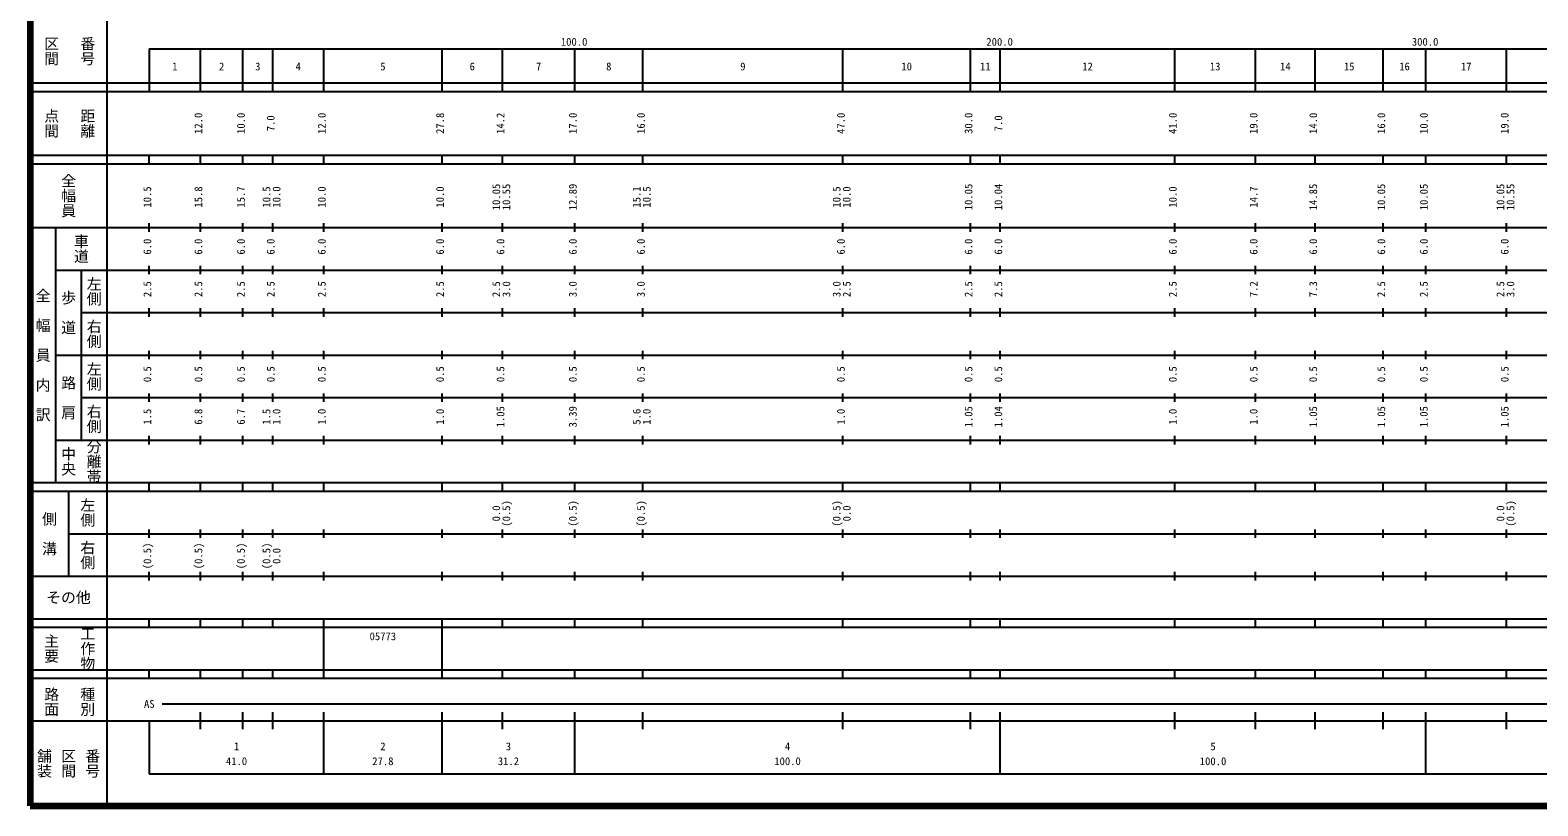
# Model space of a CAD drawing. Units: millimetres on the paper, enlarged 1000 times. Extents: x 40000 to 680000, y 20000 to 380000.
# Drawn here: x 40000 to 394336, y 20000 to 202409 of the extents above; entities that cross this region are included whole.
import ezdxf
from ezdxf.enums import TextEntityAlignment as Align

# ---------------------------------------------------------------- set-up
doc = ezdxf.new("R2010")
doc.units = ezdxf.units.MM
doc.header["$LTSCALE"] = 1000
doc.layers.add('M-TTL', color=2, linetype='Continuous', lineweight=140)
doc.layers.add('M-TTL-BAND', color=7, linetype='Continuous', lineweight=25)
doc.styles.add('@ＭＳ ゴシック', font='')
doc.styles.add('ＭＳ ゴシック', font='')
doc.styles.get('@ＭＳ ゴシック').set_extended_font_data('@MS Gothic')
doc.styles.get('ＭＳ ゴシック').set_extended_font_data('MS Gothic')

msp = doc.modelspace()

# ---------------------------------------------------------------- linework, layer by layer
at = {"layer": 'M-TTL'}
for p, q in [((40000, 380000), (40000, 20000)), ((40000, 20000), (680000, 20000))]:
    msp.add_line(p, q, dxfattribs=at)
at = {"layer": 'M-TTL-BAND'}
for p, q in [((58000, 370000), (58000, 20000)), ((68000, 198000), (579000, 198000)), ((68000, 198000), (68000, 188000)), ((80000, 188000), (80000, 198000)), ((90000, 188000), (90000, 198000)), ((97000, 188000), (97000, 198000)), ((109000, 188000), (109000, 198000)), ((136800, 188000), (136800, 198000)), ((151000, 188000), (151000, 198000)), ((168000, 188000), (168000, 198000)), ((184000, 188000), (184000, 198000)), ((231000, 188000), (231000, 198000)), ((261000, 188000), (261000, 198000)), ((268000, 188000), (268000, 198000)), ((309000, 188000), (309000, 198000)), ((328000, 188000), (328000, 198000)), ((342000, 188000), (342000, 198000)), ((358000, 188000), (358000, 198000)), ((368000, 188000), (368000, 198000)), ((387000, 188000), (387000, 198000)), ((40000, 190000), (579000, 190000)), ((40000, 188000), (579000, 188000)), ((40000, 173000), (579000, 173000)), ((40000, 171000), (579000, 171000)), ((68000, 171000), (68000, 173000)), ((80000, 171000), (80000, 173000)), ((90000, 171000), (90000, 173000)), ((97000, 171000), (97000, 173000)), ((109000, 171000), (109000, 173000)), ((136800, 171000), (136800, 173000)), ((151000, 171000), (151000, 173000)), ((168000, 171000), (168000, 173000)), ((184000, 171000), (184000, 173000)), ((231000, 171000), (231000, 173000)), ((261000, 171000), (261000, 173000)), ((268000, 171000), (268000, 173000)), ((309000, 171000), (309000, 173000)), ((328000, 171000), (328000, 173000)), ((342000, 171000), (342000, 173000)), ((358000, 171000), (358000, 173000)), ((368000, 171000), (368000, 173000)), ((387000, 171000), (387000, 173000)), ((40000, 156000), (579000, 156000)), ((46000, 96000), (46000, 156000)), ((68000, 155000), (68000, 157000)), ((80000, 155000), (80000, 157000)), ((90000, 155000), (90000, 157000)), ((97000, 155000), (97000, 157000)), ((109000, 155000), (109000, 157000)), ((136800, 155000), (136800, 157000)), ((151000, 155000), (151000, 157000)), ((168000, 155000), (168000, 157000)), ((184000, 155000), (184000, 157000)), ((231000, 155000), (231000, 157000)), ((261000, 155000), (261000, 157000)), ((268000, 155000), (268000, 157000)), ((309000, 155000), (309000, 157000)), ((328000, 155000), (328000, 157000)), ((342000, 155000), (342000, 157000)), ((358000, 155000), (358000, 157000)), ((368000, 155000), (368000, 157000)), ((387000, 155000), (387000, 157000)), ((46000, 146000), (579000, 146000)), ((52000, 146000), (52000, 106000)), ((68000, 145000), (68000, 147000)), ((80000, 145000), (80000, 147000)), ((90000, 145000), (90000, 147000)), ((97000, 145000), (97000, 147000)), ((109000, 145000), (109000, 147000)), ((136800, 145000), (136800, 147000)), ((151000, 145000), (151000, 147000)), ((168000, 145000), (168000, 147000)), ((184000, 145000), (184000, 147000)), ((231000, 145000), (231000, 147000)), ((261000, 145000), (261000, 147000)), ((268000, 145000), (268000, 147000)), ((309000, 145000), (309000, 147000)), ((328000, 145000), (328000, 147000)), ((342000, 145000), (342000, 147000)), ((358000, 145000), (358000, 147000)), ((368000, 145000), (368000, 147000)), ((387000, 145000), (387000, 147000)), ((52000, 136000), (579000, 136000)), ((68000, 135000), (68000, 137000)), ((80000, 135000), (80000, 137000)), ((90000, 135000), (90000, 137000)), ((97000, 135000), (97000, 137000)), ((109000, 135000), (109000, 137000)), ((136800, 135000), (136800, 137000)), ((151000, 135000), (151000, 137000)), ((168000, 135000), (168000, 137000)), ((184000, 135000), (184000, 137000)), ((231000, 135000), (231000, 137000)), ((261000, 135000), (261000, 137000)), ((268000, 135000), (268000, 137000)), ((309000, 135000), (309000, 137000)), ((328000, 135000), (328000, 137000)), ((342000, 135000), (342000, 137000)), ((358000, 135000), (358000, 137000)), ((368000, 135000), (368000, 137000)), ((387000, 135000), (387000, 137000)), ((46000, 126000), (579000, 126000)), ((68000, 125000), (68000, 127000)), ((80000, 125000), (80000, 127000)), ((90000, 125000), (90000, 127000)), ((97000, 125000), (97000, 127000)), ((109000, 125000), (109000, 127000)), ((136800, 125000), (136800, 127000)), ((151000, 125000), (151000, 127000)), ((168000, 125000), (168000, 127000)), ((184000, 125000), (184000, 127000)), ((231000, 125000), (231000, 127000)), ((261000, 125000), (261000, 127000)), ((268000, 125000), (268000, 127000)), ((309000, 125000), (309000, 127000)), ((328000, 125000), (328000, 127000)), ((342000, 125000), (342000, 127000)), ((358000, 125000), (358000, 127000)), ((368000, 125000), (368000, 127000)), ((387000, 125000), (387000, 127000)), ((68000, 115000), (68000, 117000)), ((80000, 115000), (80000, 117000)), ((90000, 115000), (90000, 117000)), ((97000, 115000), (97000, 117000)), ((109000, 115000), (109000, 117000)), ((136800, 115000), (136800, 117000)), ((151000, 115000), (151000, 117000)), ((168000, 115000), (168000, 117000)), ((184000, 115000), (184000, 117000)), ((231000, 115000), (231000, 117000)), ((261000, 115000), (261000, 117000)), ((268000, 115000), (268000, 117000)), ((309000, 115000), (309000, 117000)), ((328000, 115000), (328000, 117000)), ((342000, 115000), (342000, 117000)), ((358000, 115000), (358000, 117000)), ((368000, 115000), (368000, 117000)), ((387000, 115000), (387000, 117000)), ((52000, 116000), (579000, 116000)), ((68000, 105000), (68000, 107000)), ((80000, 105000), (80000, 107000)), ((90000, 105000), (90000, 107000)), ((97000, 105000), (97000, 107000)), ((109000, 105000), (109000, 107000)), ((136800, 105000), (136800, 107000)), ((151000, 105000), (151000, 107000)), ((168000, 105000), (168000, 107000)), ((184000, 105000), (184000, 107000)), ((231000, 105000), (231000, 107000)), ((261000, 105000), (261000, 107000)), ((268000, 105000), (268000, 107000)), ((309000, 105000), (309000, 107000)), ((328000, 105000), (328000, 107000)), ((342000, 105000), (342000, 107000)), ((358000, 105000), (358000, 107000)), ((368000, 105000), (368000, 107000)), ((387000, 105000), (387000, 107000)), ((46000, 106000), (579000, 106000)), ((40000, 96000), (579000, 96000)), ((68000, 94000), (68000, 96000)), ((80000, 94000), (80000, 96000)), ((90000, 94000), (90000, 96000)), ((97000, 94000), (97000, 96000)), ((109000, 94000), (109000, 96000)), ((136800, 94000), (136800, 96000)), ((151000, 94000), (151000, 96000)), ((168000, 94000), (168000, 96000)), ((184000, 94000), (184000, 96000)), ((231000, 94000), (231000, 96000)), ((261000, 94000), (261000, 96000)), ((268000, 94000), (268000, 96000)), ((309000, 94000), (309000, 96000)), ((328000, 94000), (328000, 96000)), ((342000, 94000), (342000, 96000)), ((358000, 94000), (358000, 96000)), ((368000, 94000), (368000, 96000)), ((387000, 94000), (387000, 96000)), ((40000, 94000), (579000, 94000)), ((49000, 94000), (49000, 74000)), ((49000, 84000), (579000, 84000)), ((68000, 83000), (68000, 85000)), ((80000, 83000), (80000, 85000)), ((90000, 83000), (90000, 85000)), ((97000, 83000), (97000, 85000)), ((109000, 83000), (109000, 85000)), ((136800, 83000), (136800, 85000)), ((151000, 83000), (151000, 85000)), ((168000, 83000), (168000, 85000)), ((184000, 83000), (184000, 85000)), ((231000, 83000), (231000, 85000)), ((261000, 83000), (261000, 85000)), ((268000, 83000), (268000, 85000)), ((309000, 83000), (309000, 85000)), ((328000, 83000), (328000, 85000)), ((342000, 83000), (342000, 85000)), ((358000, 83000), (358000, 85000)), ((368000, 83000), (368000, 85000)), ((387000, 83000), (387000, 85000)), ((68000, 73000), (68000, 75000)), ((80000, 73000), (80000, 75000)), ((90000, 73000), (90000, 75000)), ((97000, 73000), (97000, 75000)), ((109000, 73000), (109000, 75000)), ((136800, 73000), (136800, 75000)), ((151000, 73000), (151000, 75000)), ((168000, 73000), (168000, 75000)), ((184000, 73000), (184000, 75000)), ((231000, 73000), (231000, 75000)), ((261000, 73000), (261000, 75000)), ((268000, 73000), (268000, 75000)), ((309000, 73000), (309000, 75000)), ((328000, 73000), (328000, 75000)), ((342000, 73000), (342000, 75000)), ((358000, 73000), (358000, 75000)), ((368000, 73000), (368000, 75000)), ((387000, 73000), (387000, 75000)), ((40000, 74000), (579000, 74000)), ((40000, 64000), (579000, 64000)), ((68000, 62000), (68000, 64000)), ((80000, 62000), (80000, 64000)), ((90000, 62000), (90000, 64000)), ((97000, 62000), (97000, 64000)), ((109000, 62000), (109000, 64000)), ((136800, 62000), (136800, 64000)), ((151000, 62000), (151000, 64000)), ((168000, 62000), (168000, 64000)), ((184000, 62000), (184000, 64000)), ((231000, 62000), (231000, 64000)), ((261000, 62000), (261000, 64000)), ((268000, 62000), (268000, 64000)), ((309000, 62000), (309000, 64000)), ((328000, 62000), (328000, 64000)), ((342000, 62000), (342000, 64000)), ((358000, 62000), (358000, 64000)), ((368000, 62000), (368000, 64000)), ((387000, 62000), (387000, 64000)), ((40000, 62000), (579000, 62000)), ((109000, 52000), (109000, 62000)), ((136800, 52000), (136800, 62000)), ((40000, 52000), (579000, 52000)), ((40000, 50000), (579000, 50000)), ((68000, 50000), (68000, 52000)), ((80000, 50000), (80000, 52000)), ((90000, 50000), (90000, 52000)), ((97000, 50000), (97000, 52000)), ((109000, 50000), (109000, 52000)), ((136800, 50000), (136800, 52000)), ((151000, 50000), (151000, 52000)), ((168000, 50000), (168000, 52000)), ((184000, 50000), (184000, 52000)), ((231000, 50000), (231000, 52000)), ((261000, 50000), (261000, 52000)), ((268000, 50000), (268000, 52000)), ((309000, 50000), (309000, 52000)), ((328000, 50000), (328000, 52000)), ((342000, 50000), (342000, 52000)), ((358000, 50000), (358000, 52000)), ((368000, 50000), (368000, 52000)), ((387000, 50000), (387000, 52000)), ((71000, 44000), (565000, 44000)), ((40000, 40000), (579000, 40000)), ((68000, 40000), (68000, 27500)), ((80000, 38000), (80000, 42000)), ((90000, 38000), (90000, 42000)), ((97000, 38000), (97000, 42000)), ((109000, 27500), (109000, 42000)), ((136800, 27500), (136800, 42000)), ((151000, 38000), (151000, 42000)), ((168000, 27500), (168000, 42000)), ((184000, 38000), (184000, 42000)), ((231000, 38000), (231000, 42000)), ((261000, 38000), (261000, 42000)), ((268000, 27500), (268000, 42000)), ((309000, 38000), (309000, 42000)), ((328000, 38000), (328000, 42000)), ((342000, 38000), (342000, 42000)), ((358000, 38000), (358000, 42000)), ((368000, 27500), (368000, 42000)), ((387000, 38000), (387000, 42000)), ((68000, 27500), (579000, 27500))]:
    msp.add_line(p, q, dxfattribs=at)

# ---------------------------------------------------------------- texts
at = {"layer": 'M-TTL-BAND', "style": '@ＭＳ ゴシック'}
for s, p in [('区間', (45000, 197500)), ('番号', (53500, 197500)), ('点間', (45000, 180500)), ('距離', (53500, 180500)), ('全幅員', (49000, 163500)), ('車道', (52000, 151000)), ('左側', (55000, 141000)), ('全\u3000幅\u3000員\u3000内\u3000訳', (43000, 126000)), ('歩\u3000道', (49000, 136000)), ('右側', (55000, 131000)), ('左側', (55000, 121000)), ('路\u3000肩', (49000, 116000)), ('右側', (55000, 111000)), ('中央', (49000, 101000)), ('分離帯', (55000, 101000)), ('左側', (53500, 89000)), ('側\u3000溝', (44500, 84000)), ('右側', (53500, 79000)), ('主要', (45000, 57000)), ('工作物', (53500, 57000)), ('路面', (45000, 44500)), ('種別', (53500, 44500)), ('舗装', (43333, 30000)), ('区間', (49000, 30000)), ('番号', (54667, 30000))]:
    msp.add_text(s, height=2566, rotation=270, dxfattribs=at).set_placement(p, align=Align.MIDDLE_CENTER)
at = {"layer": 'M-TTL-BAND', "style": 'ＭＳ ゴシック'}
for s, p in [('100.0', (167844, 198195)), ('200.0', (267844, 198195)), ('300.0', (367844, 198195)), ('1', (74000, 192405)), ('2', (85000, 192405)), ('3', (93500, 192405)), ('4', (103000, 192405)), ('5', (122900, 192405)), ('6', (143900, 192405)), ('7', (159500, 192405)), ('8', (176000, 192405)), ('9', (207500, 192405)), ('10', (246000, 192405)), ('11', (264500, 192405)), ('12', (288500, 192405)), ('13', (318500, 192405)), ('14', (335000, 192405)), ('15', (350000, 192405)), ('16', (363000, 192405)), ('17', (377500, 192405)), ('AS', (68000, 42500)), ('1', (88500, 32523)), ('2', (122900, 32523)), ('3', (152400, 32523)), ('4', (218000, 32523)), ('5', (318000, 32523)), ('41.0', (88500, 29033)), ('27.8', (122900, 29033)), ('31.2', (152400, 29033)), ('100.0', (218000, 29033)), ('100.0', (318000, 29033))]:
    msp.add_text(s, height=1833, dxfattribs=at).set_placement(p, align=Align.BOTTOM_CENTER)
for s, p in [('12.0', (81000, 180500)), ('10.0', (91000, 180500)), ('7.0', (98000, 180500)), ('12.0', (110000, 180500)), ('27.8', (137800, 180500)), ('14.2', (152000, 180500)), ('17.0', (169000, 180500)), ('16.0', (185000, 180500)), ('47.0', (232000, 180500)), ('30.0', (262000, 180500)), ('7.0', (269000, 180500)), ('41.0', (310000, 180500)), ('19.0', (329000, 180500)), ('14.0', (343000, 180500)), ('16.0', (359000, 180500)), ('10.0', (369000, 180500)), ('19.0', (388000, 180500)), ('10.5', (69000, 163174)), ('15.8', (81000, 163174)), ('15.7', (91000, 163174)), ('10.5', (97000, 163174)), ('10.0', (99370, 163174)), ('10.0', (110000, 163174)), ('10.0', (137800, 163174)), ('10.05', (151000, 163174)), ('10.55', (153370, 163174)), ('12.89', (169000, 163174)), ('15.1', (184000, 163174)), ('10.5', (186370, 163174)), ('10.5', (231000, 163174)), ('10.0', (233370, 163174)), ('10.05', (262000, 163174)), ('10.04', (269000, 163174)), ('10.0', (310000, 163174)), ('14.7', (329000, 163174)), ('14.85', (343000, 163174)), ('10.05', (359000, 163174)), ('10.05', (369000, 163174)), ('10.05', (387000, 163174)), ('10.55', (389370, 163174)), ('6.0', (69000, 151500)), ('6.0', (81000, 151500)), ('6.0', (91000, 151500)), ('6.0', (98000, 151500)), ('6.0', (110000, 151500)), ('6.0', (137800, 151500)), ('6.0', (152000, 151500)), ('6.0', (169000, 151500)), ('6.0', (185000, 151500)), ('6.0', (232000, 151500)), ('6.0', (262000, 151500)), ('6.0', (269000, 151500)), ('6.0', (310000, 151500)), ('6.0', (329000, 151500)), ('6.0', (343000, 151500)), ('6.0', (359000, 151500)), ('6.0', (369000, 151500)), ('6.0', (388000, 151500)), ('2.5', (69000, 141500)), ('2.5', (81000, 141500)), ('2.5', (91000, 141500)), ('2.5', (98000, 141500)), ('2.5', (110000, 141500)), ('2.5', (137800, 141500)), ('2.5', (151000, 141500)), ('3.0', (153370, 141500)), ('3.0', (169000, 141500)), ('3.0', (185000, 141500)), ('3.0', (231000, 141500)), ('2.5', (233370, 141500)), ('2.5', (262000, 141500)), ('2.5', (269000, 141500)), ('2.5', (310000, 141500)), ('7.2', (329000, 141500)), ('7.3', (343000, 141500)), ('2.5', (359000, 141500)), ('2.5', (369000, 141500)), ('2.5', (387000, 141500)), ('3.0', (389370, 141500)), ('0.5', (69000, 121500)), ('0.5', (81000, 121500)), ('0.5', (91000, 121500)), ('0.5', (98000, 121500)), ('0.5', (110000, 121500)), ('0.5', (137800, 121500)), ('0.5', (152000, 121500)), ('0.5', (169000, 121500)), ('0.5', (185000, 121500)), ('0.5', (232000, 121500)), ('0.5', (262000, 121500)), ('0.5', (269000, 121500)), ('0.5', (310000, 121500)), ('0.5', (329000, 121500)), ('0.5', (343000, 121500)), ('0.5', (359000, 121500)), ('0.5', (369000, 121500)), ('0.5', (388000, 121500)), ('1.05', (152000, 111500)), ('3.39', (169000, 111500)), ('1.05', (262000, 111500)), ('1.04', (269000, 111500)), ('1.05', (343000, 111500)), ('1.05', (359000, 111500)), ('1.05', (369000, 111500)), ('1.05', (388000, 111500)), ('1.5', (69000, 111500)), ('6.8', (81000, 111500)), ('6.7', (91000, 111500)), ('1.5', (97000, 111500)), ('1.0', (99370, 111500)), ('1.0', (110000, 111500)), ('1.0', (137800, 111500)), ('5.6', (184000, 111500)), ('1.0', (186370, 111500)), ('1.0', (232000, 111500)), ('1.0', (310000, 111500)), ('1.0', (329000, 111500)), ('0.0', (151000, 88764)), ('(0.5)', (153370, 88764)), ('(0.5)', (169000, 88764)), ('(0.5)', (185000, 88764)), ('(0.5)', (231000, 88764)), ('0.0', (233370, 88764)), ('0.0', (387000, 88764)), ('(0.5)', (389370, 88764)), ('(0.5)', (69000, 78764)), ('(0.5)', (81000, 78764)), ('(0.5)', (91000, 78764)), ('(0.5)', (97000, 78764)), ('0.0', (99370, 78764))]:
    msp.add_text(s, height=1833, rotation=90, dxfattribs=at).set_placement(p, align=Align.BOTTOM_CENTER)
msp.add_text('その他', height=2566, dxfattribs=at).set_placement((49000, 69000), align=Align.MIDDLE_CENTER)
msp.add_text('05773', height=1833, dxfattribs=at).set_placement((119775, 58405), align=Align.BOTTOM_LEFT)

doc.saveas('drawing.dxf')
